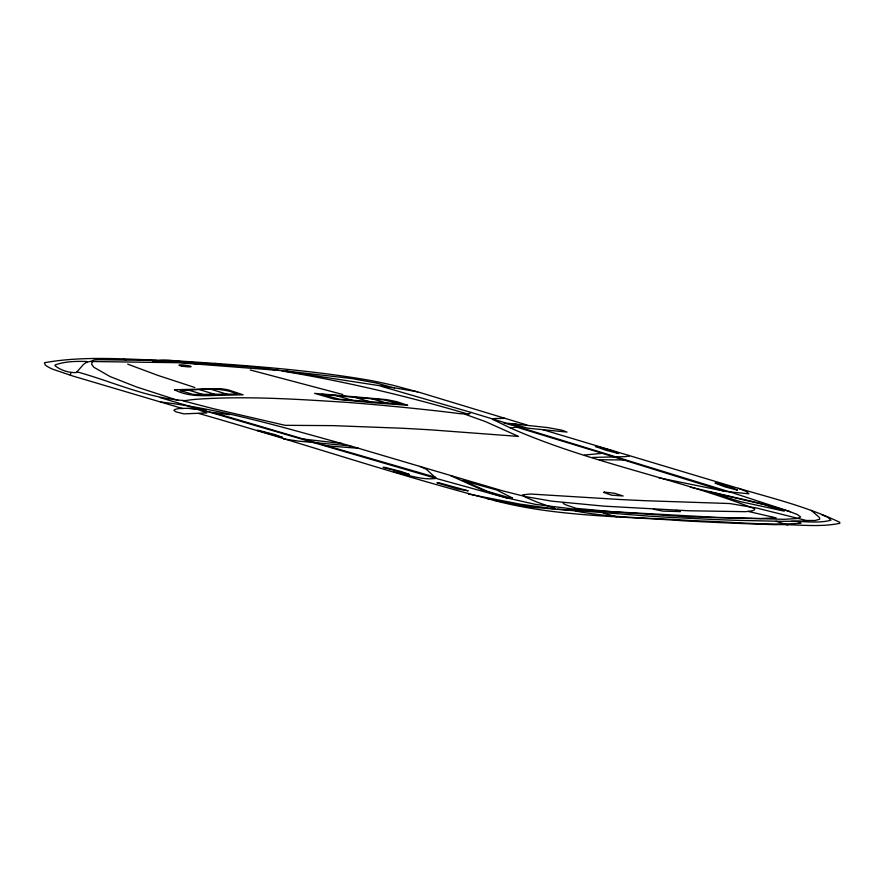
<?xml version="1.0" encoding="UTF-8"?>
<svg xmlns="http://www.w3.org/2000/svg" width="884" height="884" viewBox="0 0 884 884"><rect width="100%" height="100%" fill="white"/><g stroke="black" fill="none" stroke-linecap="round" stroke-linejoin="round"><path stroke-width="1.33" d="M504.786 422.674L471.084 412.419L468.807 414.187L460.155 413.69A206.823 23.05 6.8 0 0 432.398 410.386L411.369 408.154A399.911 44.576 6.8 0 0 378.683 405.016L368.65 404.121A183.253 20.431 6.8 0 0 343.987 402.187C295.19 399.082 246.172 395.899 197.298 399.203A206.823 23.05 6.8 0 0 185.297 400.618C147.838 398.485 112.909 381.678 76.985 371.855L76.4 372.551C69.118 373.004 60.886 370.363 55.151 365.81L55.018 365.026C64.897 361.258 76.289 361.191 86.798 361.501L87.306 361.987M92.234 361.976L91.627 364.252L93.859 367.247L110.08 376.562L136.412 386.916L178.148 400.441M70.389 375.291L70.864 372.429M76.985 371.855L83.505 364.396L86.312 362.44L89.803 361.49L178.656 362.716L281.366 370.606L394.474 387.988L376.352 383.048L351.931 378.551L285.576 370.948L288.714 371.556M563.705 502.698L563.207 503.151L563.948 503.891L566.39 505.062L576.191 508.355L612.093 511.681L717.963 517.449L760.693 518.499L776.152 517.869L748.45 511.482M91.063 361.423L93.936 359.998L97.77 359.711L156.424 360.484M518.256 426.806L510.565 428.033L492.521 419.314L494.819 418.519L504.764 418.375M152.545 361.921C166.413 357.799 183.54 362.473 198.347 364.097M723.62 491.029L602.236 453.304L584.412 455.05M188.8 408.275L197.441 409.369L206.978 412.938L183.872 413.856L175.993 411.845L173.949 410.452C175.573 405.69 217.32 410.419 202.767 410.949M807.998 521.03L781.953 521.328L737.013 520.333A440.077 49.051 6.8 0 1 705.189 519.085L683.575 518.057A440.077 49.051 6.8 0 1 649.652 516.179L557.45 509.118M599.474 459.735L624.447 459.967M791.346 521.394C804.418 521.184 818.264 523.582 830.96 520.234L827.755 517.217L821.468 514.576M510.565 428.033C589.031 462.774 675 477.725 754.616 508.742L754.428 509.858L752.582 510.742L745.588 511.692L688.857 510.775L604.336 506.167L552.146 501.206L525.361 496.587L502.797 490.885L350.561 445.956L298.394 441.105L283.587 438.95M592.07 457.448L625.408 456.652L629.441 455.868L628.734 455.37M518.013 425.944L512.156 425.348L503.67 422.817L547.737 427.591L561.937 430.199L567.031 432.077L527.98 428.21L511.096 423.69L516.013 423.834M583.263 511.504L532.168 507.217L493.548 500.167M181.596 361.678L256.283 367.247L279.046 370.352M161.021 402.032C225.42 409.745 288.107 428.839 350.561 445.956M325.997 445.779L358.572 448.287M342.108 443.525L303.731 439.105L214.768 412.938M229.553 414.662L209.276 412.11M417.591 391.811L394.176 387.8M281.874 370.993C344.926 381.413 407.248 396.098 468.509 414.242M468.465 494.079L520.068 504.145L552.279 508.598L555.318 508.532L537.406 502.245L525.118 497.051L522.488 494.885L530.234 494.012L619.032 499.449A661.376 73.726 6.8 0 0 646.48 500.753L729.709 503.537L756.814 508.068L806.33 520.477L815.136 520.51L819.645 519.228L819.534 517.571L811.269 510.377M215.353 363.401L216.746 363.722A14.387 1.602 6.8 0 1 218.536 364.252M690.36 487.161L755.356 502.178A247.697 27.614 6.8 0 1 777.732 508.002L790.44 511.792M658.9 477.802L726.018 491.493L748.903 493.78L746.218 491.371L738.394 488.311L543.273 429.812M250.227 369.976L342.804 394.507M616.689 516.853L603.319 513.04M488.797 498.974C391.281 473.459 295.654 441.061 198.701 413.436M393.855 471.934C407.734 474.553 421.779 480.498 436.121 478.366L426.397 469.271L419.966 466.443M575.804 511.051C614.767 518.577 654.834 517.726 694.305 520.787C729.775 521.571 765.654 525.759 800.97 523.206L798.086 521.626M487.714 498.709C551.086 516.742 617.695 515.924 682.89 520.787C713.454 522.4 744.03 523.715 774.616 524.665C796.153 524.046 818.573 527.748 839.701 523.328L839.8 522.356C807.788 506.908 772.539 498.3 738.394 488.311M775.953 521.251L787.732 524.986M435.746 477.338L303.731 439.105M381.225 386.33L471.084 412.419M676.426 510.289L680.404 511.593L663 511.129L653.42 509.195M371.578 398.662L387.877 403.424M353.467 396.96L369.987 401.789M335.334 395.314L352.307 400.275M195.077 407.955L160.17 397.634M183.198 400.883L213.552 408.739L285.057 425.314L332.572 425.624L401.027 428.199A456.951 50.941 6.8 0 1 431.558 429.911L518.554 436.42L485.647 421.679L465.161 414.298M508.322 498.377L495.78 494.587A247.697 27.614 6.8 0 1 480.443 489.106L450.884 475.78M526.908 424.983L420.121 392.573L393.479 385.38A174.712 19.47 6.8 0 0 370.208 380.407C305.057 369.125 238.89 364.937 172.977 360.595C130.268 359.821 86.643 355.136 44.443 362.727L45.206 364.948A174.712 19.47 6.8 0 0 52.576 369.169L72.919 376.054L182.9 408.629M517.206 427.315L602.236 453.304M153.949 360.782L188.944 362.838L187.419 362.374M514.554 425.701L732.781 492.841L788.572 511.129L797.313 514.521L800.639 516.974L797.843 518.488L784.031 519.306L688.923 516.93L576.733 509.449L535.461 504.366L505.692 497.681L437.492 478.796L205.607 411.005M203.397 394.651L188.093 389.943M227.42 394.341L211.486 389.435M215.088 394.43L199.563 389.645M194.723 387.457L157.949 375.424L127.716 364.153M123.572 359.037L124.246 359.324A14.387 1.602 6.8 0 0 125.959 359.843M174.457 389.722C186.833 396.397 202.116 395.999 216.016 395.402A241.089 26.874 6.8 0 1 220.293 395.336L243.155 394.817L227.873 389.767L220.657 388.628L174.457 389.722M400.629 404.032L339.246 399.214L321.721 394.319L384.01 399.922L400.629 404.032M512.145 497.836L509.261 497.714L487.603 491.416L462.73 480.443L496.609 489.968L512.145 497.836M237.387 394.065L193.264 394.485L180.137 390.562C199.088 390.087 219.365 386.076 237.387 394.065M407.612 405.27L376.474 403.038A241.089 26.874 6.8 0 0 370.076 402.463L334.417 399.159L314.56 393.358L386.628 399.612L396.794 401.679L407.612 405.27M604.49 492.156L603.496 492.355L611.64 495.195L623.121 495.979L614.756 493.316L604.49 492.156M438.309 482.598L436.917 482.786L457.47 489.007L468.211 490.841L438.309 482.598M384.96 467.426L383.115 467.36L409.436 474.52L401.27 471.559L384.96 467.426M258.89 430.464L257.034 430.386L282.714 437.525L274.858 434.585L258.89 430.464M597.352 446.564L595.407 446.464L606.104 450.332L618.623 453.503L611.971 450.641L597.352 446.564M716.935 483.228L714.968 483.128L725.256 486.962L737.51 490.123L731.178 487.294L716.935 483.228M711.067 492.255L710.184 492.189L739.963 501.548L784.274 511.14L763.842 504.554L711.067 492.255M181.706 366.064A6.155 0.685 6.8 0 0 191.143 366.639A6.155 0.685 6.8 0 0 182.27 364.937A6.155 0.685 6.8 0 0 181.706 366.064"/></g></svg>
